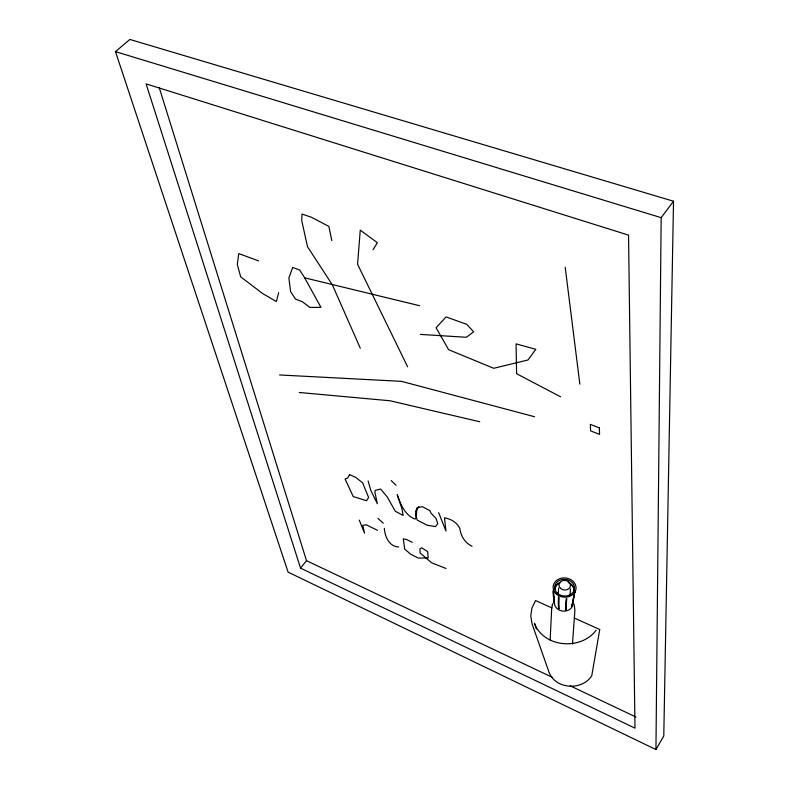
<?xml version="1.0" encoding="UTF-8"?>
<svg xmlns="http://www.w3.org/2000/svg" width="789" height="789" viewBox="0 0 789 789"><rect width="100%" height="100%" fill="white"/><g stroke="black" fill="none" stroke-linecap="round" stroke-linejoin="round"><path stroke-width="1.18" d="M655.945 749.55L661.162 217.665L673.52 201.225L129.869 39.45L115.48 51.63L288.084 572.124L655.945 749.55L663.786 735.959L673.52 201.225M558.582 608.773A178.925 34.775 -68.8 0 1 558.553 597.145L558.72 599.393A468.153 82.174 -70.5 0 0 558.73 607.846L558.76 608.852L558.563 607.777A468.133 82.224 -70.5 0 1 558.553 597.145L558.582 597.105M550.15 639.978L551.659 608.644M558.296 593.821L558.612 587.963M570.082 594.63L570.467 588.772M572.459 644.002L574.905 610.272L574.067 604.177M566.502 600.804L566.482 598.624A452.294 28.335 88 0 1 565.614 609.108L565.516 610.084L565.802 609.098M573.771 596.75L574.096 594.442A181.47 82.401 41.6 0 1 571.769 606.603L574.027 594.61A181.49 82.391 41.6 0 1 571.66 606.741M552.33 605.104L552.754 603.644M551.777 607.609L552.438 604.601M278.665 292.689L276.387 301.556L262.5 293.449L240.684 276.84L237.302 264.423L238.751 253.594L258.545 260.873M373.029 249.748L377.379 242.726L360.257 230.132L357.575 264.236L407.607 366.786M418.86 506.597L415.606 511.035L415.764 515.513L417.282 520.119L426.948 525.129L435.439 526.648L437.717 523.748L436.13 518.531L431.031 513.175L429.897 510.651L422.293 506.666L417.036 507.741L416.158 517.643L415.093 519.093C404.777 515.247 400.674 504.22 397.222 494.713L401.887 508.57L403.218 515.444L395.279 511.242L387.291 496.981L380.564 489.052L375.16 490.423L374.913 492.218L377.339 503.757L370.761 490.304L368.138 480.955M300.55 568.129L146.113 83.89L628.547 235.132L634.977 728.158L300.55 568.129L306.497 560.673L159.161 87.382M596.099 630.214C581.168 650.619 543.483 647.779 534.409 623.182L536.402 628.902M553.385 590.606L553.464 590.764A194.183 100.676 -12.1 0 0 554.48 603.605L554.46 603.447A194.163 100.686 -12.1 0 1 553.385 590.606A592.115 282.64 -18.6 0 0 554.312 602.303L554.48 603.605M279.562 374.962L401.493 381.343L534.548 416.73M420.271 334.398L466.348 337.288L473.647 331.804L466.763 324.368L446.101 316.902L436.08 327.751L448.616 349.695L493.707 368.285L528.019 359.971L535.8 349.32L516.075 343.876L516.598 373.72L560.584 396.808M299.297 392.488L389.983 400.763L479.722 421.75M304.692 277.836L320.936 307.345L309.87 307.424L302.295 301.684L295.481 299.09L290.589 291.545L288.873 277.896L292.709 267.481L299.692 270.025L304.692 277.836L419.59 305.708M398.652 546.964C389.066 546.56 384.864 536.579 384.342 528.285M115.48 51.63L661.162 217.665M445.992 568.484L431.672 562.813L420.093 553L419.955 548.799L421.73 547.813L427.687 551.639L428.151 557.872L418.476 558.109L410.744 554.282L404.678 549.045L403.297 538.857L406.611 539.548L412.262 542.29M552.162 608.043L535.553 600.557L531.973 607.944L530.76 615.864L532.033 623.783L548.897 671.853C555.111 689.379 582.085 691.065 591.75 675.769L599.758 629.494L574.293 618.024M306.497 560.673L552.418 677.386M570.22 685.838L635.875 717.004M377.497 530.326L366.175 524.784L362.782 525.326L364.538 533.157L359.261 520.089M472.049 546.264C465.056 542.871 460.687 536.106 459.859 528.452C456.861 522.318 451.032 518.975 444.483 517.831L445.943 531.056L438.645 512.623M377.98 518.393L383.286 523.225M391.147 480.55L396.039 485.245M360.277 348.166L332.455 285.016L307.503 246.671L301.714 220.565L301.98 214.066L311.251 217.172L328.895 226.423L331.794 240.635M565.2 267.264L579.846 384.125M553.464 590.764L553.572 593.141A592.174 282.62 -18.6 0 0 554.332 602.461M572.646 601.938A9.231 7.811 5.7 0 1 564.401 611.179A9.231 7.811 5.7 0 1 554.44 602.697M565.713 610.075A176.953 12.269 87.4 0 0 566.68 598.614L566.482 598.624A176.953 12.239 87.4 0 1 565.516 610.084M554.874 589.156A9.606 8.068 5.4 0 1 560.082 582.538M568.149 582.489A9.606 8.068 5.4 0 1 573.603 592.529M554.874 589.334A9.606 8.068 5.4 0 1 560.072 582.716M569.619 583.357A9.606 8.068 5.4 0 1 574.027 590.636M575.122 590.636A193.798 100.341 -17 0 1 574.767 592.874M574.57 593.989A193.798 100.341 -17 0 1 574.096 596.237M575.053 590.478A193.778 100.351 -17 0 1 574.708 592.717M574.284 594.955A193.778 100.351 -17 0 1 574.037 596.08M558.76 608.852A178.935 34.755 -68.8 0 1 558.73 597.224M349.586 474.613L347.604 478.026L345.089 479.002L353.235 496.567L366.54 500.729L368.611 497.455L362.605 482.799L355.809 477.483L349.586 474.613M599.374 427.875L590.35 424.383L590.576 430.863L599.561 434.364L599.374 427.875M557.261 593.111A9.951 8.344 5.4 0 0 574.067 590.458A9.951 8.344 5.4 0 0 562.449 579.461A9.951 8.344 5.4 0 0 557.261 593.111M560.486 588.338A5.75 4.823 5.3 0 0 570.21 586.819A5.75 4.823 5.3 0 0 563.504 580.457A5.75 4.823 5.3 0 0 560.486 588.338M556.146 593.831A11.48 9.626 5.4 0 0 575.526 590.754A11.48 9.626 5.4 0 0 562.113 578.071A11.48 9.626 5.4 0 0 556.146 593.831"/></g></svg>
